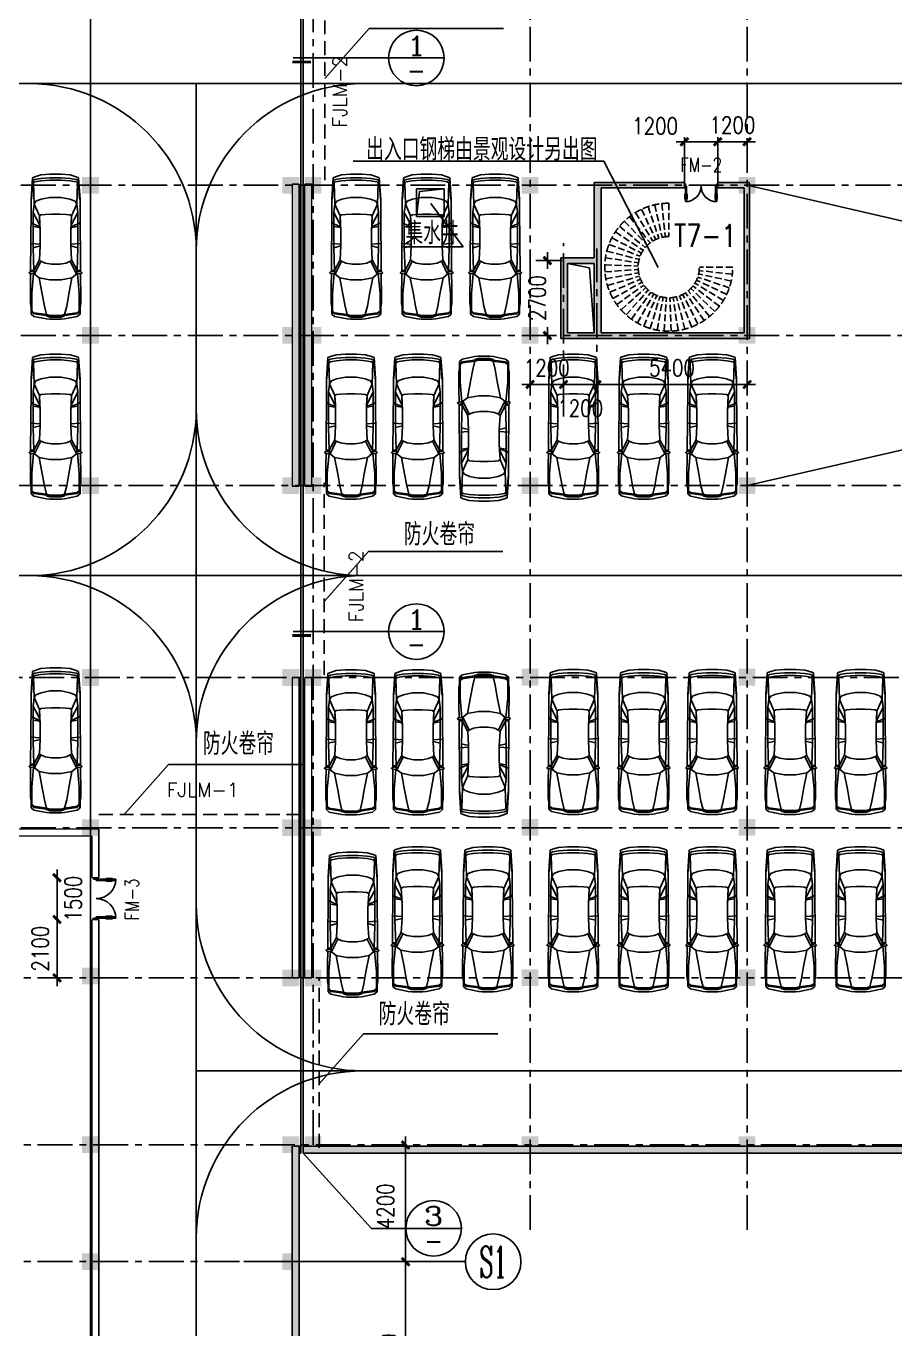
# Model space of a CAD drawing. Extents: x -542930 to 249594, y -301235 to 84515.
# Drawn here: x 133811 to 165040, y -171079 to -124238 of the extents above; entities that cross this region are included whole.
import ezdxf
from ezdxf.enums import TextEntityAlignment as Align

# ---------------------------------------------------------------- set-up
doc = ezdxf.new("R2010")
doc.units = 0
doc.header["$LTSCALE"] = 1000
doc.header["$MEASUREMENT"] = 0
for name, pattern in [('CENTER', [2, 1.25, -0.25, 0.25, -0.25]), ('DASH', [0.35, 0.25, -0.1]), ('DASHED', [0.75, 0.5, -0.25])]:
    doc.linetypes.add(name, pattern=pattern)
doc.layers.get('0').update_dxf_attribs({"linetype": 'CONTINUOUS'})
doc.layers.get('DEFPOINTS').update_dxf_attribs({"linetype": 'CONTINUOUS'})
for name, color, linetype in [('A-CH-TEXT', 2, 'CONTINUOUS'), ('A-COLUMN', 5, 'CONTINUOUS'), ('A-FURN', 251, 'CONTINUOUS'), ('A-GRID', 1, 'CENTER'), ('A-STAIR', 3, 'CONTINUOUS'), ('AXIS', 3, 'CONTINUOUS'), ('AXIS_TEXT', 7, 'CONTINUOUS'), ('OTHER', 7, 'CONTINUOUS'), ('PUB_DIM', 3, 'CONTINUOUS'), ('PUB_TITLE', 4, 'CONTINUOUS'), ('STAIR', 2, 'CONTINUOUS'), ('WALL', 255, 'CONTINUOUS'), ('WINDOW', 2, 'CONTINUOUS')]:
    doc.layers.add(name, color=color, linetype=linetype)
doc.styles.add('COMP', font='complex', dxfattribs={"bigfont": 'hztxt'})
doc.styles.add('COMPLEX', font='COMPLEX')
doc.styles.add('DIM_FONT', font='SIMPLEX.shx', dxfattribs={"width": 0.8})
doc.styles.add('HZXY', font='romans.shx', dxfattribs={"width": 0.8, "bigfont": 'hztxt.shx'})
doc.dimstyles.new('AXIS200', dxfattribs={"dimscale": 2, "dimtxt": 300, "dimasz": 1, "dimexe": 250, "dimexo": 300, "dimgap": 150, "dimtad": 1, "dimdec": 0, "dimdsep": 46, "dimtxsty": 'DIM_FONT', "dimblk": '_DIMX', "dimblk1": '_DIMX', "dimblk2": '_DIMX', "dimsah": 1, "dimcen": 5, "dimse1": 1, "dimse2": 1, "dimclrt": 7, "dimadec": 0, "dimazin": 0, "dimtfac": 1, "dimtdec": 0, "dimtix": 1, "dimtmove": 2, "dimatfit": 3, "dimldrblk": '_DIMX', "dimfxl": 1, "dimarcsym": 0})

# ---------------------------------------------------------------- blocks, each defined once
blk = doc.blocks.new('M_F27')
for p, q in [((984, 905), (1020, 939)), ((-2489, 522), (-2514, 196)), ((-2489, 522), (-2426, 736)), ((-2426, 736), (-2389, 824)), ((-2389, 824), (-1610, 874)), ((-2389, 824), (-1560, 874)), ((-2264, 812), (-2389, 824)), ((-2364, 522), (-2389, 196)), ((-2326, 736), (-2364, 522)), ((-2326, 736), (-2351, 596)), ((-2351, 594), (-2351, 596)), ((-2326, 736), (-2288, 811)), ((-2301, 196), (-2276, 522)), ((-2200, 786), (-2288, 811)), ((-2276, 522), (-2238, 736)), ((-2200, 786), (-2238, 736)), ((-1560, 874), (-2212, 815)), ((-2208, 815), (-2211, 814)), ((-1660, 862), (-2208, 815)), ((-1446, 761), (-2200, 786)), ((-1622, 510), (-1685, 196)), ((-1560, 874), (-1660, 862)), ((-1622, 510), (-1547, 698)), ((-1617, 869), (-1620, 866)), ((-1208, 874), (-1610, 874)), ((-1547, 698), (-1446, 761)), ((-1145, 799), (-1446, 761)), ((-1019, 572), (-1446, 761)), ((-1208, 874), (980, 889)), ((-1145, 799), (-682, 557)), ((-1145, 799), (124, 799)), ((-1070, 371), (-1057, 510)), ((-1019, 572), (-1057, 510)), ((-680, 556), (-1019, 572)), ((-1019, 572), (-479, 547)), ((-743, 849), (-793, 874)), ((-730, 799), (-743, 849)), ((-630, 555), (-730, 799)), ((-680, 556), (-630, 555)), ((-642, 799), (-605, 554)), ((-605, 554), (-630, 555)), ((-479, 547), (-605, 554)), ((61, 547), (-479, 547)), ((-2, 547), (-27, 877)), ((124, 799), (61, 547)), ((61, 547), (564, 572)), ((941, 773), (124, 799)), ((564, 572), (941, 773)), ((564, 572), (614, 522)), ((1079, 748), (614, 522)), ((614, 522), (677, 371)), ((941, 773), (941, 874)), ((983, 777), (941, 773)), ((941, 773), (987, 765)), ((980, 902), (995, 790)), ((980, 790), (980, 898)), ((995, 790), (980, 790)), ((980, 790), (992, 746)), ((992, 746), (1021, 747)), ((995, 790), (1022, 746)), ((1022, 748), (995, 790)), ((1021, 747), (1022, 748)), ((1053, 768), (1022, 746)), ((1036, 935), (1062, 857)), ((1036, 756), (1079, 748)), ((1051, 889), (1497, 893)), ((1057, 776), (1062, 857)), ((1770, 849), (1058, 784)), ((1204, 585), (1079, 748)), ((1795, 472), (1204, 585)), ((1280, 196), (1204, 585)), ((1506, 899), (2121, 899)), ((2461, 849), (1770, 849)), ((2222, 397), (1795, 472)), ((2272, 876), (2121, 899)), ((2272, 876), (2272, 874)), ((2437, 851), (2272, 876)), ((2511, 874), (2287, 874)), ((2398, 849), (2461, 773)), ((2437, 850), (2433, 851)), ((2498, 773), (2436, 849)), ((2511, 874), (2450, 850)), ((2461, 773), (2523, 321)), ((2561, 321), (2498, 773)), ((2599, 773), (2511, 874)), ((2599, 773), (2687, 321)), ((-2514, -206), (-2514, 196)), ((-2389, -206), (-2389, 196)), ((-2301, 196), (-2301, -206)), ((-1685, -206), (-1685, 196)), ((-1082, 145), (-1070, 371)), ((-1082, 145), (-1082, -156)), ((677, 371), (714, 145)), ((714, -156), (714, 145)), ((1280, 196), (1280, -206)), ((2523, 321), (2222, 397)), ((2523, 321), (2586, 321)), ((2523, 321), (2561, 196)), ((2580, 196), (2542, 321)), ((2561, 196), (2561, -206)), ((2611, 196), (2574, 321)), ((2580, 321), (2618, 196)), ((2580, 196), (2580, -206)), ((2611, 196), (2611, -206)), ((2618, -206), (2618, 196)), ((2687, 321), (2699, 196)), ((2699, -206), (2699, 196)), ((-2489, -533), (-2514, -206)), ((-2389, -206), (-2364, -533)), ((-2276, -533), (-2301, -206)), ((-1685, -206), (-1622, -520)), ((-1070, -382), (-1082, -156)), ((-1057, -520), (-1070, -382)), ((677, -382), (614, -533)), ((714, -156), (677, -382)), ((1204, -596), (1280, -206)), ((1795, -483), (2222, -407)), ((2523, -332), (2222, -407)), ((2523, -332), (2461, -784)), ((2561, -332), (2498, -784)), ((2523, -332), (2561, -206)), ((2586, -332), (2523, -332)), ((2580, -206), (2542, -332)), ((2618, -6), (2561, -6)), ((2574, -332), (2611, -206)), ((2618, -206), (2580, -332)), ((2687, -332), (2599, -784)), ((2687, -332), (2699, -206)), ((-2489, -533), (-2426, -747)), ((-2426, -747), (-2389, -835)), ((-2389, -835), (-2264, -823)), ((-1560, -885), (-2389, -835)), ((-1610, -885), (-2389, -835)), ((-2326, -747), (-2364, -533)), ((-2351, -607), (-2351, -605)), ((-2351, -607), (-2326, -747)), ((-2326, -747), (-2288, -822)), ((-2288, -822), (-2200, -797)), ((-2276, -533), (-2238, -747)), ((-2200, -797), (-2238, -747)), ((-2212, -826), (-1560, -885)), ((-2208, -826), (-2211, -825)), ((-1660, -872), (-2208, -826)), ((-1446, -772), (-2200, -797)), ((-1560, -885), (-1660, -872)), ((-1622, -520), (-1547, -709)), ((-1621, -877), (-1617, -880)), ((-1610, -885), (-1208, -885)), ((-1547, -709), (-1446, -772)), ((-1019, -583), (-1446, -772)), ((-1145, -809), (-1446, -772)), ((-1208, -885), (980, -900)), ((-682, -568), (-1145, -809)), ((-1145, -809), (124, -809)), ((-1019, -583), (-1057, -520)), ((-479, -558), (-1019, -583)), ((-1019, -583), (-680, -567)), ((-743, -860), (-793, -885)), ((-743, -860), (-730, -809)), ((-730, -809), (-630, -566)), ((-680, -567), (-682, -568)), ((-680, -567), (-630, -566)), ((-605, -565), (-642, -809)), ((-630, -566), (-605, -565)), ((-605, -565), (-479, -558)), ((61, -558), (-479, -558)), ((-2, -558), (-27, -884)), ((61, -558), (124, -809)), ((564, -583), (61, -558)), ((941, -784), (124, -809)), ((614, -533), (564, -583)), ((564, -583), (941, -784)), ((1079, -759), (614, -533)), ((987, -776), (941, -784)), ((983, -788), (941, -784)), ((941, -885), (941, -784)), ((992, -757), (980, -800)), ((995, -800), (980, -800)), ((995, -800), (980, -913)), ((980, -909), (980, -800)), ((984, -916), (1020, -950)), ((992, -757), (1021, -758)), ((995, -800), (1022, -757)), ((1022, -758), (995, -800)), ((1021, -758), (1022, -758)), ((1022, -757), (1053, -779)), ((1036, -767), (1079, -759)), ((1036, -946), (1062, -867)), ((1051, -901), (1497, -904)), ((1057, -787), (1062, -867)), ((1770, -860), (1058, -795)), ((1204, -596), (1079, -759)), ((1795, -483), (1204, -596)), ((2121, -910), (1506, -910)), ((1770, -860), (2461, -860)), ((2121, -910), (2272, -887)), ((2270, -887), (2121, -910)), ((2437, -861), (2272, -887)), ((2272, -885), (2272, -887)), ((2285, -885), (2511, -885)), ((2398, -860), (2461, -784)), ((2436, -860), (2498, -784)), ((2437, -861), (2436, -860)), ((2450, -861), (2511, -885)), ((2599, -784), (2511, -885))]:
    blk.add_line(p, q)
for centre, start, end in [((1027, 932), 18.1573, 132.965), ((990, 898), 132.965, 179.7454), ((1047, 776), 305.1542, 356.8636), ((990, -909), 180.2546, 227.035), ((1047, -787), 3.1798, 54.8458), ((1027, -942), 227.035, 341.8427)]:
    blk.add_arc(centre, 10, start, end)
at = {"width": 0.8, "flags": 9}
for tag in ['XSIZE', 'YSIZE']:
    blk.add_attdef(tag, (0, 0), '', height=0.5, dxfattribs=at)
blk = doc.blocks.new('_DIMX')
blk.add_line((-150, 0), (150, 0))
at = {"const_width": 50}
blk.add_lwpolyline([(-70, -70), (70, 70)], dxfattribs=at)
blk = doc.blocks.new('*D277')
at = {"layer": 'DEFPOINTS', "color": 0, "transparency": 16777216}
for p in [(141850, -164464), (141850, -168664), (147450, -168664)]:
    blk.add_point(p, dxfattribs=at)
at = {"layer": 'PUB_DIM', "color": 0, "lineweight": -2, "transparency": 16777216}
blk.add_line((147450, -164466), (147450, -168662), dxfattribs=at)
at = {"layer": 'PUB_DIM', "color": 0, "lineweight": -2, "transparency": 16777216, "xscale": 2, "yscale": 2, "zscale": 2}
for p, rotation in [((147450, -164464), 90), ((147450, -168664), 270)]:
    blk.add_blockref('_DIMX', p, dxfattribs=dict(at, rotation=rotation))
at = {"layer": 'PUB_DIM', "color": 7, "transparency": 16777216, "insert": (146730, -166673), "char_height": 600, "attachment_point": 5, "rotation": 90, "style": 'DIM_FONT'}
blk.add_mtext('4200', dxfattribs=at)
blk = doc.blocks.new('_FZH')
blk.add_solid([(-0.5, -0.5), (0.5, -0.5), (-0.5, 0.5), (0.5, 0.5)])
blk = doc.blocks.new('*D280')
at = {"layer": 'DEFPOINTS', "color": 0, "transparency": 16777216}
for p in [(141850, -168659), (141850, -175459), (147450, -175459)]:
    blk.add_point(p, dxfattribs=at)
at = {"layer": 'PUB_DIM', "color": 0, "lineweight": -2, "transparency": 16777216}
blk.add_line((147450, -168661), (147450, -175457), dxfattribs=at)
at = {"layer": 'PUB_DIM', "color": 0, "lineweight": -2, "transparency": 16777216, "xscale": 2, "yscale": 2, "zscale": 2}
for p, rotation in [((147450, -168659), 90), ((147450, -175459), 270)]:
    blk.add_blockref('_DIMX', p, dxfattribs=dict(at, rotation=rotation))
at = {"layer": 'PUB_DIM', "color": 7, "transparency": 16777216, "insert": (146850, -172059), "char_height": 600, "attachment_point": 5, "rotation": 90, "style": 'DIM_FONT'}
blk.add_mtext('6800', dxfattribs=at)
blk = doc.blocks.new('_INDEX')
blk.add_line((-0.5, 0), (0.5, 0))
blk.add_circle((0, 0), 0.5)
at = {"style": 'COMP'}
for tag, width, p, p2 in [('1', 2.333333, (-0.17, 0.05), (0.17, 0.05)), ('-', 1.166667, (-0.17, -0.39), (0.17, -0.39))]:
    blk.add_attdef(tag, text='', height=0.34, dxfattribs=dict(at, width=width)).set_placement(p, p2, align=Align.FIT)
blk = doc.blocks.new('_AXISO')
blk.add_circle((0, 0), 0.5)
at = {"layer": 'AXIS_TEXT', "style": 'COMPLEX', "width": 1.041667}
blk.add_attdef('A', text='', height=0.56, dxfattribs=at).set_placement((-0.25, -0.28), (0.25, -0.28), align=Align.FIT)
blk = doc.blocks.new('M_A20TUI')
for p, q in [((-0.483, 0.396), (-0.483, 0.235)), ((-0.467, 0.471), (-0.467, -0.062)), ((-0.433, 0.47), (-0.433, 0.004)), ((-0.417, 0.396), (-0.417, 0.235)), ((0.417, 0.396), (0.417, 0.235)), ((0.433, 0.47), (0.433, 0.004)), ((0.467, 0.471), (0.467, -0.062)), ((0.483, 0.396), (0.483, 0.235)), ((-0.5, 0.004), (-0.433, 0.004)), ((-0.5, 0.004), (-0.5, -0.062)), ((0.5, 0.004), (0.433, 0.004)), ((0.5, 0.004), (0.5, -0.062)), ((-0.5, -0.062), (-0.467, -0.062)), ((0.5, -0.062), (0.467, -0.062))]:
    blk.add_line(p, q)
for centre, start, end in [((-0.467, 0.004), 0, 90), ((0.467, 0.004), 90, 180)]:
    blk.add_arc(centre, 0.467, start, end)
blk = doc.blocks.new('*D288')
at = {"layer": 'DEFPOINTS', "color": 0, "transparency": 16777216}
for p in [(134923, -156359), (136154, -156359), (136154, -158459)]:
    blk.add_point(p, dxfattribs=at)
at = {"layer": 'PUB_DIM', "color": 0, "lineweight": -2, "transparency": 16777216}
for p, q in [((134923, -156357), (134923, -156355)), ((134923, -158459), (134923, -156359)), ((134923, -158461), (134923, -158463))]:
    blk.add_line(p, q, dxfattribs=at)
at = {"layer": 'PUB_DIM', "color": 0, "lineweight": -2, "transparency": 16777216, "xscale": 2, "yscale": 2, "zscale": 2}
for p, rotation in [((134923, -156359), 270), ((134923, -158459), 90)]:
    blk.add_blockref('_DIMX', p, dxfattribs=dict(at, rotation=rotation))
at = {"layer": 'PUB_DIM', "color": 7, "transparency": 16777216, "insert": (134323, -157409), "char_height": 600, "attachment_point": 5, "rotation": 90, "style": 'DIM_FONT'}
blk.add_mtext('2100', dxfattribs=at)
blk = doc.blocks.new('*D289')
at = {"layer": 'DEFPOINTS', "color": 0, "transparency": 16777216}
for p in [(134923, -154859), (136154, -154859), (136154, -156359)]:
    blk.add_point(p, dxfattribs=at)
at = {"layer": 'PUB_DIM', "color": 0, "lineweight": -2, "transparency": 16777216}
blk.add_line((134923, -156357), (134923, -154861), dxfattribs=at)
at = {"layer": 'PUB_DIM', "color": 0, "lineweight": -2, "transparency": 16777216, "xscale": 2, "yscale": 2, "zscale": 2}
for p, rotation in [((134923, -154859), 90), ((134923, -156359), 270)]:
    blk.add_blockref('_DIMX', p, dxfattribs=dict(at, rotation=rotation))
at = {"layer": 'PUB_DIM', "color": 7, "transparency": 16777216, "insert": (135505, -155609), "char_height": 600, "attachment_point": 5, "rotation": 90, "style": 'DIM_FONT'}
blk.add_mtext('1500', dxfattribs=at)
blk = doc.blocks.new('*D471')
at = {"layer": 'DEFPOINTS', "color": 0, "transparency": 16777216}
for p in [(153550, -132669), (152550, -135369), (153550, -135369)]:
    blk.add_point(p, dxfattribs=at)
at = {"layer": 'PUB_DIM', "color": 0, "lineweight": -2, "transparency": 16777216}
for p, q in [((152550, -132671), (152550, -132873)), ((152550, -135367), (152550, -135165))]:
    blk.add_line(p, q, dxfattribs=at)
at = {"layer": 'PUB_DIM', "color": 0, "lineweight": -2, "transparency": 16777216, "xscale": 2, "yscale": 2, "zscale": 2}
for p, rotation in [((152550, -132669), 90), ((152550, -135369), 270)]:
    blk.add_blockref('_DIMX', p, dxfattribs=dict(at, rotation=rotation))
at = {"layer": 'PUB_DIM', "color": 7, "transparency": 16777216, "insert": (152186, -134019), "char_height": 600, "attachment_point": 5, "rotation": 90, "style": 'DIM_FONT'}
blk.add_mtext('2700', dxfattribs=at)
blk = doc.blocks.new('*D472')
at = {"layer": 'DEFPOINTS', "color": 0, "transparency": 16777216}
for p in [(154327, -136126), (159727, -136126), (159727, -137126)]:
    blk.add_point(p, dxfattribs=at)
at = {"layer": 'PUB_DIM', "color": 0, "lineweight": -2, "transparency": 16777216}
blk.add_line((154329, -137126), (159725, -137126), dxfattribs=at)
at = {"layer": 'PUB_DIM', "color": 0, "lineweight": -2, "transparency": 16777216, "xscale": 2, "yscale": 2, "zscale": 2, "rotation": 180}
blk.add_blockref('_DIMX', (154327, -137126), dxfattribs=at)
at = {"layer": 'PUB_DIM', "color": 0, "lineweight": -2, "transparency": 16777216, "xscale": 2, "yscale": 2, "zscale": 2}
blk.add_blockref('_DIMX', (159727, -137126), dxfattribs=at)
at = {"layer": 'PUB_DIM', "color": 7, "transparency": 16777216, "insert": (157027, -136526), "char_height": 600, "attachment_point": 5, "style": 'DIM_FONT'}
blk.add_mtext('5400', dxfattribs=at)
blk = doc.blocks.new('*D473')
at = {"layer": 'DEFPOINTS', "color": 0, "transparency": 16777216}
for p in [(153127, -136126), (154327, -136126), (154327, -137126)]:
    blk.add_point(p, dxfattribs=at)
at = {"layer": 'PUB_DIM', "color": 0, "lineweight": -2, "transparency": 16777216}
blk.add_line((153129, -137126), (154325, -137126), dxfattribs=at)
at = {"layer": 'PUB_DIM', "color": 0, "lineweight": -2, "transparency": 16777216, "xscale": 2, "yscale": 2, "zscale": 2, "rotation": 180}
blk.add_blockref('_DIMX', (153127, -137126), dxfattribs=at)
at = {"layer": 'PUB_DIM', "color": 0, "lineweight": -2, "transparency": 16777216, "xscale": 2, "yscale": 2, "zscale": 2}
blk.add_blockref('_DIMX', (154327, -137126), dxfattribs=at)
at = {"layer": 'PUB_DIM', "color": 7, "transparency": 16777216, "insert": (153727, -137980), "char_height": 600, "attachment_point": 5, "style": 'DIM_FONT'}
blk.add_mtext('1200', dxfattribs=at)
blk = doc.blocks.new('*D474')
at = {"layer": 'DEFPOINTS', "color": 0, "transparency": 16777216}
for p in [(151927, -136126), (153127, -136126), (153127, -137126)]:
    blk.add_point(p, dxfattribs=at)
at = {"layer": 'PUB_DIM', "color": 0, "lineweight": -2, "transparency": 16777216}
for p, q in [((151925, -137126), (151923, -137126)), ((151927, -137126), (153127, -137126)), ((153129, -137126), (153131, -137126))]:
    blk.add_line(p, q, dxfattribs=at)
at = {"layer": 'PUB_DIM', "color": 0, "lineweight": -2, "transparency": 16777216, "xscale": 2, "yscale": 2, "zscale": 2}
blk.add_blockref('_DIMX', (151927, -137126), dxfattribs=at)
at = {"layer": 'PUB_DIM', "color": 0, "lineweight": -2, "transparency": 16777216, "xscale": 2, "yscale": 2, "zscale": 2, "rotation": 180}
blk.add_blockref('_DIMX', (153127, -137126), dxfattribs=at)
at = {"layer": 'PUB_DIM', "color": 7, "transparency": 16777216, "insert": (152527, -136526), "char_height": 600, "attachment_point": 5, "style": 'DIM_FONT'}
blk.add_mtext('1200', dxfattribs=at)
blk = doc.blocks.new('*D442')
at = {"layer": 'DEFPOINTS', "color": 0, "transparency": 16777216}
for p in [(158674, -127397), (159727, -127397), (159727, -128397)]:
    blk.add_point(p, dxfattribs=at)
at = {"layer": 'PUB_DIM', "color": 0, "lineweight": -2, "transparency": 16777216}
for p, q in [((158672, -128397), (158670, -128397)), ((158674, -128397), (159727, -128397)), ((159729, -128397), (159731, -128397))]:
    blk.add_line(p, q, dxfattribs=at)
at = {"layer": 'PUB_DIM', "color": 0, "lineweight": -2, "transparency": 16777216, "xscale": 2, "yscale": 2, "zscale": 2}
blk.add_blockref('_DIMX', (158674, -128397), dxfattribs=at)
at = {"layer": 'PUB_DIM', "color": 0, "lineweight": -2, "transparency": 16777216, "xscale": 2, "yscale": 2, "zscale": 2, "rotation": 180}
blk.add_blockref('_DIMX', (159727, -128397), dxfattribs=at)
at = {"layer": 'PUB_DIM', "color": 7, "transparency": 16777216, "insert": (159201, -127797), "char_height": 600, "attachment_point": 5, "style": 'DIM_FONT'}
blk.add_mtext('1200', dxfattribs=at)
blk = doc.blocks.new('*D443')
at = {"layer": 'DEFPOINTS', "color": 0, "transparency": 16777216}
for p in [(157474, -127397), (158674, -127397), (158674, -128397)]:
    blk.add_point(p, dxfattribs=at)
at = {"layer": 'PUB_DIM', "color": 0, "lineweight": -2, "transparency": 16777216}
blk.add_line((157476, -128397), (158672, -128397), dxfattribs=at)
at = {"layer": 'PUB_DIM', "color": 0, "lineweight": -2, "transparency": 16777216, "xscale": 2, "yscale": 2, "zscale": 2, "rotation": 180}
blk.add_blockref('_DIMX', (157474, -128397), dxfattribs=at)
at = {"layer": 'PUB_DIM', "color": 0, "lineweight": -2, "transparency": 16777216, "xscale": 2, "yscale": 2, "zscale": 2}
blk.add_blockref('_DIMX', (158674, -128397), dxfattribs=at)
at = {"layer": 'PUB_DIM', "color": 7, "transparency": 16777216, "insert": (156419, -127830), "char_height": 600, "attachment_point": 5, "style": 'DIM_FONT'}
blk.add_mtext('1200', dxfattribs=at)

msp = doc.modelspace()

# ---------------------------------------------------------------- hatches: boundary and pattern name
at = {"layer": 'PUB_DIM'}
h = msp.add_hatch(color=256, dxfattribs=at)
h.paths.add_polyline_path([(143377.295, -135358.951), (143627.295, -135358.951), (143627.295, -129958.951), (143377.295, -129958.951)])
h.paths.add_polyline_path([(144077.295, -129958.951), (143827.295, -129958.951), (143827.295, -135358.951), (144077.295, -135358.951)])
h.paths.add_polyline_path([(143377.295, -140758.951), (143627.295, -140758.951), (143627.295, -135358.951), (143377.295, -135358.951)])
h.paths.add_polyline_path([(144077.295, -135358.951), (143827.295, -135358.951), (143827.295, -140758.951), (144077.295, -140758.951)])
h = msp.add_hatch(color=256, dxfattribs=at)
h.paths.add_polyline_path([(159727.295, -135358.951), (154327.371, -135358.951), (154327.371, -135470.87), (159727.295, -135470.87)])
h.paths.add_polyline_path([(154327.371, -135358.951), (153127.371, -135358.951), (153127.371, -135470.87), (154327.371, -135470.87)])
h.paths.add_polyline_path([(159818.371, -129979.968), (159727.295, -129958.951), (159727.295, -135358.951), (159818.371, -135358.951)])
h.paths.add_polyline_path([(159727.295, -129859.11), (158673.212, -129859.11), (158673.212, -129958.951), (159727.295, -129958.951)])
h = msp.add_hatch(color=256, dxfattribs=at)
h.paths.add_polyline_path([(157473.212, -129859.11), (154962.944, -129859.11), (155014.172, -129958.951), (157473.212, -129958.951)])
h.paths.add_polyline_path([(157473.212, -129958.951), (155014.172, -129958.951), (155065.563, -130059.11), (157473.212, -130059.11)], flags=17)
h.paths.add_polyline_path([(154962.944, -129859.11), (154227.371, -129859.11), (154227.371, -129958.951), (155014.172, -129958.951)])
h.paths.add_polyline_path([(155014.172, -129958.951), (154227.371, -129958.951), (154227.371, -132570.87), (153127.371, -132570.87), (153127.371, -135358.951), (159727.295, -135358.951), (159727.295, -129958.951), (158673.212, -129958.951), (158673.212, -129991.202), (158673.212, -130059.11), (159618.371, -130059.11), (159618.371, -135270.87), (154477.371, -135270.87), (154477.371, -130059.11), (155065.563, -130059.11)])
h.paths.add_polyline_path([(154227.371, -132770.87), (154227.371, -135270.87), (153277.371, -135270.87), (153277.371, -132770.87)], flags=16)
h = msp.add_hatch(color=256, dxfattribs=at)
h.paths.add_polyline_path([(153127.371, -132570.87), (153027.371, -132570.87), (153027.371, -135358.951), (153127.371, -135358.951)])
h.paths.add_polyline_path([(153127.371, -135358.951), (153027.371, -135358.951), (153027.371, -135470.87), (153127.371, -135470.87)])
h = msp.add_hatch(color=256, dxfattribs=at)
h.paths.add_polyline_path([(143627.295, -164508.951), (143377.295, -164508.951), (143377.295, -168658.951), (143627.295, -168658.951)])
h.paths.add_polyline_path([(143627.295, -168658.951), (143377.295, -168658.951), (143377.295, -175458.951), (143627.295, -175458.951)])
h.paths.add_polyline_path([(143627.295, -175458.951), (143377.295, -175458.951), (143377.295, -181158.951), (143627.295, -181158.951)])
h.paths.add_polyline_path([(143627.295, -181158.951), (143377.295, -181158.951), (143377.295, -181458.951), (143627.295, -181458.951)])
h.paths.add_polyline_path([(143627.295, -181658.951), (143377.295, -181658.951), (143377.295, -181958.951), (143627.295, -181958.951)])
h.paths.add_polyline_path([(143627.295, -181958.951), (143377.295, -181958.951), (143377.295, -187358.951), (143627.295, -187358.951)])
h = msp.add_hatch(color=256, dxfattribs=at)
h.paths.add_polyline_path([(175327.295, -164508.951), (167527.295, -164508.951), (167527.295, -164758.951), (175327.295, -164758.951)])
h.paths.add_polyline_path([(167527.295, -164508.951), (159727.295, -164508.951), (159727.295, -164758.951), (167527.295, -164758.951)])
h.paths.add_polyline_path([(159727.295, -164508.951), (151927.295, -164508.951), (151927.295, -164758.951), (159727.295, -164758.951)])
h.paths.add_polyline_path([(151927.295, -164508.951), (143767.295, -164508.951), (143767.295, -164758.951), (151927.295, -164758.951)])

# ---------------------------------------------------------------- linework, layer by layer
for p, q in [((146838.861, -125386.314), (148838.861, -125386.314)), ((146838.861, -146008.481), (148838.861, -146008.481))]:
    msp.add_line(p, q)
at = {"color": 6}
for p, q in [((159727.295, -140758.951), (206527.295, -129958.951)), ((206527.295, -140758.951), (159727.295, -129958.951))]:
    msp.add_line(p, q, dxfattribs=at)
at = {"linetype": 'DASHED'}
msp.add_line((136427.295, -152579.728), (143927.295, -152579.728), dxfattribs=at)
at = {"const_width": 100}
for points in [[(143377.959, -125527.188), (144055.474, -125527.188)], [(143377.959, -146149.356), (144055.474, -146149.356)]]:
    msp.add_lwpolyline(points, dxfattribs=at)
for centre in [(147838.861, -125386.314), (147838.861, -146008.481)]:
    msp.add_circle(centre, 1000)
at = {"layer": 'A-CH-TEXT', "color": 7}
for points in [[(144546.46, -126120.361), (146145.428, -124329.93), (150969.698, -124329.93)], [(144519.543, -144923.76), (146118.512, -143133.328), (150942.781, -143133.328)], [(137332.051, -152579.728), (138931.02, -150789.296), (143755.289, -150789.296)], [(144342.926, -162264.368), (145941.894, -160473.936), (150766.164, -160473.936)]]:
    msp.add_lwpolyline(points, dxfattribs=at)
at = {"layer": 'A-GRID'}
for p, q in [((144127.295, -164458.951), (144127.295, -115149.565)), ((151927.295, -167516.918), (151927.295, -115149.565)), ((159727.295, -167516.918), (159727.295, -115149.565)), ((-70372.705, -129958.951), (229916.059, -129958.951)), ((153127.371, -137649.987), (153127.371, -132038.228)), ((154327.371, -137449.987), (154327.371, -132238.228)), ((153085.046, -132670.87), (152135.046, -132670.87)), ((-70372.705, -135358.951), (229916.059, -135358.951)), ((-74513.172, -140758.951), (229916.059, -140758.951)), ((-70072.705, -147658.951), (229916.059, -147658.951)), ((-70372.705, -153058.951), (229916.059, -153058.951)), ((128226.353, -158458.951), (229916.059, -158458.951)), ((128226.353, -164458.951), (229916.059, -164458.951)), ((128226.353, -168658.951), (149633.945, -168658.951))]:
    msp.add_line(p, q, dxfattribs=at)
at = {"layer": 'A-STAIR'}
for p, q in [((143687.295, -164758.951), (143687.295, -117358.951)), ((143767.295, -164758.951), (143767.295, -117358.951)), ((-56370.682, -126309.09), (212301.177, -126308.938)), ((40642.236, -143996.708), (218301.177, -143996.708)), ((139927.295, -161801.013), (212301.177, -161801.013))]:
    msp.add_line(p, q, dxfattribs=at)
for centre, start, end in [((133927.295, -132308.983), 0, 90), ((145927.295, -132308.983), 90, 180), ((133927.295, -137996.708), 270, 0), ((145927.295, -137996.708), 180, 270), ((133927.295, -149996.708), 0, 90), ((145927.295, -149996.708), 90, 180), ((145927.295, -155801.013), 180, 270), ((145927.295, -167801.013), 90, 180)]:
    msp.add_arc(centre, 6000, start, end, dxfattribs=at)
at = {"layer": 'AXIS'}
msp.add_line((149633.945, -168658.951), (141633.945, -168658.951), dxfattribs=at)
at = {"layer": 'OTHER', "linetype": 'DASHED'}
for p, q in [((144546.46, -129782.828), (144546.46, -122882.828)), ((144522.039, -147563.064), (144522.039, -140663.064)), ((144342.926, -164569.906), (144342.926, -158458.951))]:
    msp.add_line(p, q, dxfattribs=at)
at = {"layer": 'OTHER', "color": 6}
for p, q in [((154064.352, -132930.34), (153277.371, -132770.87)), ((154227.371, -135265.143), (154064.352, -132930.34))]:
    msp.add_line(p, q, dxfattribs=at)
at = {"layer": 'PUB_DIM'}
for p, q in [((136127.295, -115149.565), (136127.295, -224158.951)), ((143408.678, -125386.314), (147338.861, -125386.314)), ((139927.295, -205354.95), (139927.295, -126308.979)), ((157474.438, -129859.11), (157474.438, -128235.569)), ((158674.438, -129859.11), (158674.438, -128235.569)), ((143408.678, -146008.481), (147338.861, -146008.481)), ((143377.295, -164508.951), (143377.295, -181458.951)), ((143627.295, -164508.951), (143627.295, -181458.951)), ((146229.545, -167462.685), (143767.295, -164758.951)), ((146229.545, -167462.685), (147958.878, -167462.685))]:
    msp.add_line(p, q, dxfattribs=at)
at = {"layer": 'PUB_DIM', "color": 54}
msp.add_line((143687.295, -164758.951), (143627.295, -164758.951), dxfattribs=at)
at = {"layer": 'PUB_DIM', "const_width": 50}
for points in [[(136177.295, -175355.577), (136177.295, -156359.343)], [(136427.295, -181158.951), (136427.295, -156359.343)]]:
    msp.add_lwpolyline(points, dxfattribs=at)
at = {"layer": 'PUB_TITLE'}
for p, q in [((145569.076, -129097.996), (154572.42, -129097.996)), ((154572.42, -129097.996), (156529.666, -132912.585)), ((147842.644, -130085.743), (148842.644, -130085.743)), ((147842.644, -130085.743), (147842.644, -131085.743)), ((147842.644, -131085.743), (147950.05, -130191.966)), ((147950.05, -130191.966), (148842.644, -130085.743)), ((148842.644, -130085.743), (148842.644, -131085.743)), ((149526.081, -132169.465), (148358.107, -130613.875)), ((147842.644, -131085.743), (148842.644, -131085.743)), ((147313.678, -132169.465), (149526.081, -132169.465))]:
    msp.add_line(p, q, dxfattribs=at)
at = {"layer": 'STAIR', "linetype": 'DASH'}
for p, q in [((156410.006, -130662.713), (156670.922, -131834.004)), ((156658.542, -130621.485), (156789.787, -131814.286)), ((156910.095, -130607.687), (156910.095, -131807.687)), ((155504.396, -131087.245), (156237.804, -132037.041)), ((155711.933, -130944.423), (156337.061, -131968.735)), ((155933.845, -130825.156), (156443.193, -131911.694)), ((156167.471, -130730.876), (156554.927, -131866.603)), ((155142.207, -131436.439), (156064.584, -132204.047)), ((155313.725, -131251.909), (156146.614, -132115.793)), ((154761.858, -132086.056), (155882.678, -132514.733)), ((154864.609, -131856.03), (155931.819, -132404.72)), ((154991.901, -131638.621), (155992.698, -132300.743)), ((154684.883, -132325.94), (155845.863, -132629.46)), ((154611.63, -132823.686), (155810.829, -132867.513)), ((154616.231, -133075.576), (155813.03, -132987.982)), ((154634.606, -132572.804), (155821.818, -132747.526)), ((159196.298, -133159.241), (158003.497, -133027.995)), ((159210.095, -132907.687), (158010.095, -132907.687)), ((154648.354, -133325.452), (155828.393, -133107.488)), ((154707.614, -133570.315), (155856.735, -133224.596)), ((154793.299, -133807.228), (155897.715, -133337.902)), ((154904.382, -134033.348), (155950.841, -133446.047)), ((158873.36, -134105.85), (157849.048, -133480.721)), ((158992.626, -133883.937), (157906.089, -133374.589)), ((159086.907, -133650.312), (157951.179, -133262.855)), ((159155.07, -133407.776), (157983.779, -133146.86)), ((155039.529, -134245.963), (156015.477, -133547.732)), ((155197.119, -134442.52), (156090.846, -133641.738)), ((155375.262, -134620.663), (156176.045, -133726.936)), ((155571.82, -134778.253), (156270.051, -133802.306)), ((155784.434, -134913.401), (156371.736, -133866.941)), ((156010.555, -135024.483), (156479.88, -133920.068)), ((156247.468, -135110.168), (156593.186, -133961.048)), ((157731.727, -135055.924), (157303.049, -133935.105)), ((157961.753, -134953.174), (157413.062, -133885.963)), ((158179.161, -134825.882), (157517.04, -133825.085)), ((158381.343, -134675.575), (157613.736, -133753.199)), ((158565.873, -134504.058), (157701.989, -133671.169)), ((158730.537, -134313.387), (157780.742, -133579.978)), ((156492.331, -135169.428), (156710.295, -133989.389)), ((156742.206, -135201.551), (156829.801, -134004.753)), ((156994.096, -135206.153), (156950.27, -134006.953)), ((157244.978, -135183.177), (157070.257, -133995.965)), ((157491.842, -135132.9), (157188.322, -133971.919))]:
    msp.add_line(p, q, dxfattribs=at)
for radius in [2300, 1100]:
    msp.add_arc((156910.095, -132907.687), radius, 90, 0, dxfattribs=at)
at = {"layer": 'WALL', "color": 54}
for p, q in [((143377.295, -129916.524), (143627.295, -129916.524)), ((143827.295, -129916.524), (144077.295, -129916.524)), ((154227.371, -132570.87), (154227.371, -129859.11)), ((154227.371, -129859.11), (157473.212, -129859.11)), ((154477.371, -135270.87), (154477.371, -130059.11)), ((157473.212, -130059.11), (154477.371, -130059.11)), ((157473.212, -129859.11), (157473.212, -130059.11)), ((158673.212, -129859.11), (159818.371, -129859.11)), ((158673.212, -129859.11), (158673.212, -130059.11)), ((159618.371, -130059.11), (158673.212, -130059.11)), ((159618.371, -135270.87), (159618.371, -130059.11)), ((159818.371, -135470.87), (159818.371, -129884.11)), ((154227.371, -132570.87), (153027.371, -132570.87)), ((153027.371, -135470.87), (153027.371, -132570.87)), ((153277.371, -135270.87), (153277.371, -132770.87)), ((154227.371, -132770.87), (153277.371, -132770.87)), ((154227.371, -135270.87), (154227.371, -132770.87)), ((154227.371, -135270.87), (153277.371, -135270.87)), ((159618.371, -135270.87), (154477.371, -135270.87)), ((153027.371, -135470.87), (159818.371, -135470.87)), ((143377.295, -140785.611), (143627.295, -140785.611)), ((143827.295, -140785.611), (144077.295, -140785.611)), ((143377.295, -147658.951), (143627.295, -147658.951)), ((143827.295, -147658.951), (144077.295, -147658.951)), ((143377.295, -158458.951), (143627.295, -158458.951)), ((143827.295, -158458.951), (144077.295, -158458.951)), ((143687.295, -164508.951), (143427.295, -164508.951)), ((175627.295, -164508.951), (143767.295, -164508.951)), ((175377.295, -164758.951), (143767.295, -164758.951))]:
    msp.add_line(p, q, dxfattribs=at)
at = {"layer": 'WALL', "color": 54, "const_width": 50}
for points in [[(143377.295, -140785.611), (143377.295, -129916.524)], [(143627.295, -140785.611), (143627.295, -129916.524)], [(143827.295, -140785.611), (143827.295, -129916.524)], [(144077.295, -140785.611), (144077.295, -129916.524)], [(143377.295, -158458.951), (143377.295, -147658.951)], [(143627.295, -158458.951), (143627.295, -147658.951)], [(143827.295, -158458.951), (143827.295, -147658.951)], [(144077.295, -158458.951), (144077.295, -147658.951)], [(136427.295, -153108.951), (112852.487, -153108.951)], [(136427.295, -154859.343), (136427.295, -153108.951)], [(136177.295, -153358.951), (128275.432, -153358.951)], [(136177.295, -154859.343), (136177.295, -153358.951)], [(136177.295, -154859.343), (136427.295, -154859.343)], [(136177.295, -156359.343), (136427.217, -156359.343)]]:
    msp.add_lwpolyline(points, dxfattribs=at)

# ---------------------------------------------------------------- block references
at = {"layer": 'A-COLUMN', "xscale": 600, "yscale": 600, "zscale": 599.9999999999989}
for p in [(136127.295, -129958.951), (143327.295, -129958.951), (144127.295, -129958.951), (151927.295, -129958.951), (159727.295, -129958.951), (136127.295, -135358.951), (143327.295, -135358.951), (144127.295, -135358.951), (151927.295, -135358.951), (159727.295, -135358.951), (136127.295, -140758.951), (143327.295, -140758.951), (144127.295, -140758.951), (151927.295, -140758.951), (159727.295, -140758.951), (136127.295, -147658.951), (143327.295, -147658.951), (144127.295, -147658.951), (151927.295, -147646.942), (159727.295, -147646.942), (136127.295, -153058.951), (143327.295, -153058.951), (144127.295, -153058.951), (151927.295, -153046.942), (159727.295, -153046.942), (136127.295, -158387.076), (143327.295, -158458.951), (144127.295, -158458.951), (151927.295, -158446.942), (159727.295, -158446.942), (136127.295, -164458.951), (143327.295, -164458.951), (144127.295, -164458.951), (151927.295, -164458.951), (159727.295, -164458.951), (136127.295, -168658.951), (143327.295, -168658.951)]:
    msp.add_blockref('_FZH', p, dxfattribs=at)
at = {"layer": 'A-FURN', "color": 251, "xscale": -1, "rotation": 90}
for p in [(134864.674, -132081.678), (145672.939, -132081.678), (148205.262, -132081.678), (150664.674, -132081.678), (134864.674, -138544.304), (145483.537, -138544.304), (147888.473, -138544.304), (153472.939, -138544.304), (156005.262, -138544.304), (158464.674, -138544.985), (134864.674, -149828.985), (145483.537, -149899.393), (147888.473, -149899.393), (153472.939, -149882.239), (156005.262, -149882.239), (158464.674, -149882.239), (161272.939, -149882.239), (163805.262, -149882.239), (145541.998, -156446.644), (147870.043, -156258.01), (150402.366, -156258.01), (153472.939, -156258.01), (156005.262, -156258.01), (158464.674, -156258.01), (161272.939, -156258.01), (163805.262, -156258.01)]:
    msp.add_blockref('M_F27', p, dxfattribs=at)
at = {"layer": 'A-FURN', "color": 251, "rotation": 90}
for p in [(150262.986, -138807.231), (150262.986, -150162.32)]:
    msp.add_blockref('M_F27', p, dxfattribs=at)
at = {"layer": 'AXIS'}
ref = msp.add_blockref('_AXISO', (150599.588, -168665.597), dxfattribs=dict(at, xscale=2000, yscale=2000, zscale=2000))
ref.add_attrib('A', 'S1', dxfattribs={"layer": 'AXIS_TEXT', "height": 1120, "style": 'COMPLEX', "width": 0.646552}).set_placement((150099.588, -169225.597), (151099.588, -169225.597), align=Align.FIT)
at = {"layer": 'PUB_DIM'}
ref = msp.add_blockref('_INDEX', (148458.878, -167462.685), dxfattribs=dict(at, xscale=2000, yscale=2000, zscale=2000))
ref.add_attrib('1', '3', dxfattribs={"layer": '0', "height": 680, "style": 'COMP', "width": 1.5}).set_placement((148118.878, -167362.685), (148798.878, -167362.685), align=Align.FIT)
ref.add_attrib('-', '-', dxfattribs={"layer": '0', "height": 680, "style": 'COMP', "width": 1.166667}).set_placement((148118.878, -168242.685), (148798.878, -168242.685), align=Align.FIT)
at = {"layer": 'WINDOW'}
for p, xscale, yscale, zscale, rotation in [((158073.212, -129986.146), -1200, 1200, 1199.999999999998, 180), ((136327.295, -155609.343), 1500, 1500, 1499.999999999997, 270)]:
    msp.add_blockref('M_A20TUI', p, dxfattribs=dict(at, xscale=xscale, yscale=yscale, zscale=zscale, rotation=rotation))

# ---------------------------------------------------------------- texts
at = {"style": 'COMP'}
for tag, text, width, p, p2 in [('1', '1', 2.333333, (147498.861, -125286.314), (148178.861, -125286.314)), ('-', '-', 1.166667, (147498.861, -126166.314), (148178.861, -126166.314)), ('1', '1', 2.333333, (147498.861, -145908.481), (148178.861, -145908.481)), ('-', '-', 1.166667, (147498.861, -146788.481), (148178.861, -146788.481))]:
    msp.add_attdef(tag, text=text, height=680, dxfattribs=dict(at, width=width)).set_placement(p, p2, align=Align.FIT)
at = {"layer": 'A-CH-TEXT', "color": 7, "style": 'HZXY'}
for p in [(145335.917, -127892.383), (145928.575, -145676.598)]:
    msp.add_text('FJLM-2', height=500, rotation=90, dxfattribs=at).set_placement(p)
at = {"layer": 'A-CH-TEXT', "color": 7, "style": 'HZXY', "width": 0.8}
for s, height, p in [(' 出入口钢梯由景观设计另出图', 800, (145592.24, -129074.229)), ('FM-2', 500, (157320.15, -129481.429)), ('集水井', 800, (147443.419, -132080.676)), ('防火卷帘', 800, (147388.106, -142910.286)), ('防火卷帘', 800, (140164.317, -150439.206)), ('防火卷帘', 800, (146485.061, -160160.148))]:
    msp.add_text(s, height=height, dxfattribs=at).set_placement(p)
at = {"layer": 'A-CH-TEXT', "color": 7, "linetype": 'DASH', "style": 'HZXY', "width": 0.8}
msp.add_text('T7-1', height=800, dxfattribs=at).set_placement((157099.731, -132176.679))
at = {"layer": 'A-CH-TEXT', "color": 7, "style": 'HZXY'}
msp.add_text('FJLM-1', height=500, dxfattribs=at).set_placement((138865.831, -151950.901))
at = {"layer": 'A-CH-TEXT', "color": 7, "style": 'HZXY', "width": 0.8}
msp.add_text('FM-3', height=500, rotation=90, dxfattribs=at).set_placement((137867.542, -156393.553))

# ---------------------------------------------------------------- dimensions: what is measured, and where the dimension line sits
at = {"layer": 'PUB_DIM'}
for base, p1, p2, angle, picture, middle, dimtype in [((158674.44, -128396.764), (157474.44, -127396.764), (158674.44, -127396.764), 0, '*D443', (156419.047, -127830.07), 161), ((152549.529, -135368.79), (153549.529, -132668.87), (153549.529, -135368.79), 270, '*D471', (152185.801, -134018.83), 161), ((154327.37, -137126.375), (153127.37, -136126.375), (154327.37, -136126.375), 0, '*D473', (153727.37, -137979.913), 161), ((134923.029, -154859.382), (136154.33, -156359.382), (136154.33, -154859.382), 90, '*D289', (135504.554, -155609.382), 161), ((147449.553, -168663.951), (141849.553, -164463.951), (141849.553, -168663.951), 90, '*D277', (146730.481, -166673.34), 160)]:
    dim = msp.add_linear_dim(base=base, p1=p1, p2=p2, angle=angle, dimstyle='AXIS200', dxfattribs=at)
    dim.commit()
    dim.dimension.update_dxf_attribs({"geometry": picture, "text_midpoint": middle, "dimtype": dimtype})
dim = msp.add_aligned_dim(p1=(158674.44, -127396.764), p2=(159727.29, -127396.764), distance=-1000, text='1200', dimstyle='AXIS200', dxfattribs=at)
dim.commit()
dim.dimension.update_dxf_attribs({"geometry": '*D442', "text_midpoint": (159200.865, -127796.764)})
for p1, p2, distance, picture, middle in [((151927.3, -136126.375), (153127.37, -136126.375), -1000, '*D474', (152527.335, -136526.375)), ((154327.37, -136126.375), (159727.3, -136126.375), -1000, '*D472', (157027.335, -136526.375)), ((136154.33, -158458.951), (136154.33, -156359.382), 1231.301, '*D288', (134323.029, -157409.166))]:
    dim = msp.add_aligned_dim(p1=p1, p2=p2, distance=distance, dimstyle='AXIS200', dxfattribs=at)
    dim.commit()
    dim.dimension.update_dxf_attribs({"geometry": picture, "text_midpoint": middle})
dim = msp.add_linear_dim(base=(147449.553, -175458.951), p1=(141849.553, -168658.951), p2=(141849.553, -175458.951), angle=90, dimstyle='AXIS200', dxfattribs=at)
dim.commit()
dim.dimension.update_dxf_attribs({"geometry": '*D280', "text_midpoint": (146849.553, -172058.951)})

doc.saveas('drawing.dxf')
